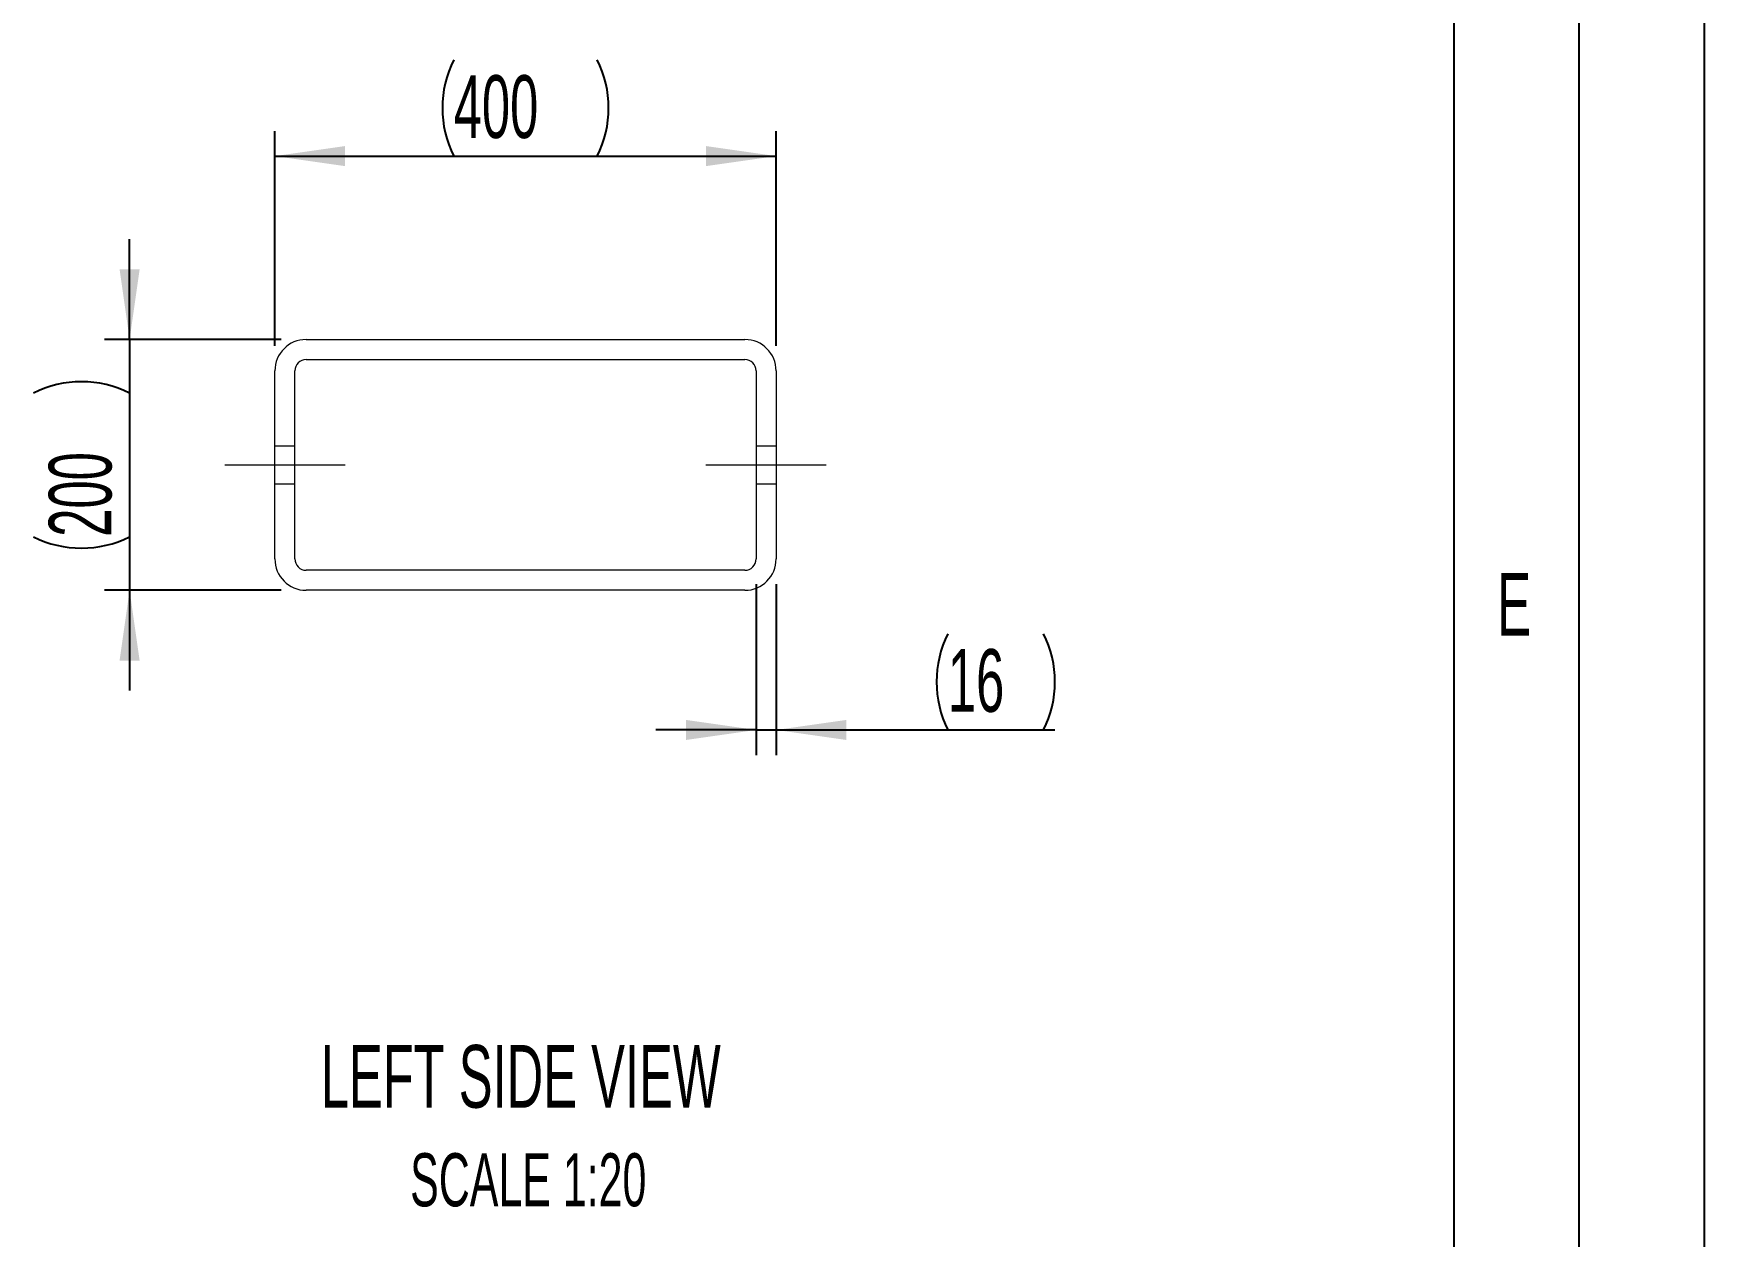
# Paper-space layout 'Sheet4' of a CAD drawing. Header units: millimetres. Extents: x 0 to 420, y 0 to 300.
# Drawn here: x 353.3 to 420, y 49.5 to 97.4 of the extents above; entities that cross this region are included whole.
import ezdxf

# ---------------------------------------------------------------- set-up
doc = ezdxf.new("R2010")
doc.units = ezdxf.units.MM
doc.linetypes.add('CENTERX2', pattern=[20.32, 12.7, -2.54, 2.54, -2.54])
doc.linetypes.add('HIDDEN', pattern=[1.905, 1.27, -0.635])
doc.layers.add('BORDER', color=7, linetype='Continuous')
doc.layers.add('DIMS', color=7, linetype='Continuous')
doc.styles.add('SLDTEXTSTYLE0', font='TXT', dxfattribs={"width": 0.605})
doc.dimstyles.new('SLDDIMSTYLE6', dxfattribs={"dimtxt": 2.5, "dimasz": 2.8, "dimexe": 0, "dimexo": 0.0625, "dimtad": 1, "dimdec": 0, "dimlfac": 20, "dimrnd": 1e-09, "dimzin": 12, "dimdsep": 46, "dimtxsty": 'SLDTEXTSTYLE0', "dimsah": 1, "dimcen": 0.09, "dimadec": 0, "dimazin": 3, "dimtfac": 1, "dimtdec": 0, "dimtofl": 0, "dimtmove": 0, "dimatfit": 3, "dimfxl": 1, "dimfrac": 2, "dimtolj": 1, "dimtzin": 12, "dimarcsym": 0})
doc.dimstyles.new('SLDDIMSTYLE7', dxfattribs={"dimtxt": 2.5, "dimasz": 2.8, "dimexe": 0, "dimexo": 0.0625, "dimtad": 1, "dimdec": 0, "dimlfac": 20, "dimrnd": 1e-09, "dimzin": 12, "dimdsep": 46, "dimtxsty": 'SLDTEXTSTYLE0', "dimsah": 1, "dimcen": 0.09, "dimadec": 0, "dimazin": 3, "dimtfac": 1, "dimtdec": 0, "dimtmove": 0, "dimatfit": 0, "dimfxl": 1, "dimfrac": 2, "dimtolj": 1, "dimtzin": 12, "dimarcsym": 0})

# ---------------------------------------------------------------- blocks, each defined once
blk = doc.blocks.new('_D_113')
at = {"layer": 'DIMS', "transparency": 16777216}
for p, q in [((357.165, 85.242), (357.165, 89.242)), ((363.21, 85.242), (356.165, 85.242)), ((357.165, 85.242), (357.165, 75.242)), ((363.21, 75.242), (356.165, 75.242)), ((357.165, 75.242), (357.165, 71.242))]:
    blk.add_line(p, q, dxfattribs=at)
for centre, start, end in [((355.246, 79.269), 63.43495, 116.56505), ((355.246, 81.214), 243.43495, 296.56505)]:
    blk.add_arc(centre, 4.29, start, end, dxfattribs=at)
for points in [[(357.165, 85.242), (357.565, 88.042), (356.765, 88.042)], [(357.165, 75.242), (356.765, 72.442), (357.565, 72.442)]]:
    blk.add_solid(points, dxfattribs=at)
at = {"layer": 'DIMS', "transparency": 16777216, "insert": (353.942, 77.377), "char_height": 2.5, "attachment_point": 1, "rotation": 90, "style": 'SLDTEXTSTYLE0'}
blk.add_mtext('200', dxfattribs=at)
blk = doc.blocks.new('_D_114')
at = {"layer": 'DIMS', "transparency": 16777216}
for p, q in [((362.96, 84.992), (362.96, 93.556)), ((382.96, 84.992), (382.96, 93.556)), ((362.96, 92.556), (382.96, 92.556))]:
    blk.add_line(p, q, dxfattribs=at)
for centre, start, end in [((373.932, 94.474), 153.43495, 206.56505), ((371.987, 94.474), 333.43495, 26.56505)]:
    blk.add_arc(centre, 4.29, start, end, dxfattribs=at)
for points in [[(362.96, 92.556), (365.76, 92.156), (365.76, 92.956)], [(382.96, 92.556), (380.16, 92.956), (380.16, 92.156)]]:
    blk.add_solid(points, dxfattribs=at)
at = {"layer": 'DIMS', "transparency": 16777216, "insert": (370.095, 95.778), "char_height": 2.5, "attachment_point": 1, "style": 'SLDTEXTSTYLE0'}
blk.add_mtext('400', dxfattribs=at)
blk = doc.blocks.new('_D_115')
at = {"layer": 'DIMS', "transparency": 16777216}
for p, q in [((382.16, 75.492), (382.16, 68.674)), ((382.96, 75.492), (382.96, 68.674)), ((382.16, 69.674), (378.16, 69.674)), ((382.16, 69.674), (382.96, 69.674)), ((382.96, 69.674), (394.083, 69.674))]:
    blk.add_line(p, q, dxfattribs=at)
for centre, start, end in [((393.648, 71.593), 153.43495, 206.56505), ((389.794, 71.593), 333.43495, 26.56505)]:
    blk.add_arc(centre, 4.29, start, end, dxfattribs=at)
for points in [[(382.16, 69.674), (379.36, 70.074), (379.36, 69.274)], [(382.96, 69.674), (385.76, 69.274), (385.76, 70.074)]]:
    blk.add_solid(points, dxfattribs=at)
at = {"layer": 'DIMS', "transparency": 16777216, "insert": (389.811, 72.897), "char_height": 2.5, "attachment_point": 1, "style": 'SLDTEXTSTYLE0'}
blk.add_mtext('16', dxfattribs=at)

psp = doc.layouts.new('Sheet4')

# ---------------------------------------------------------------- linework, layer by layer
at = {"color": 7, "linetype": 'Continuous', "lineweight": 18}
for p, q in [((364.2096725, 85.2416114), (381.7096725, 85.2416114)), ((364.2096725, 84.4416114), (381.7096725, 84.4416114)), ((362.9596725, 76.4916114), (362.9596725, 83.9916114)), ((363.7596725, 76.4916114), (363.7596725, 83.9916114)), ((382.1596725, 83.9916114), (382.1596725, 76.4916114)), ((382.9596725, 83.9916114), (382.9596725, 76.4916114)), ((381.7096725, 76.0416114), (364.2096725, 76.0416114)), ((381.7096725, 75.2416114), (364.2096725, 75.2416114))]:
    psp.add_line(p, q, dxfattribs=at)
at = {"color": 7, "linetype": 'HIDDEN', "lineweight": 18}
for p, q in [((363.7596725, 80.9916114), (362.9596725, 80.9916114)), ((382.9596725, 80.9916114), (382.1596725, 80.9916114)), ((362.9596725, 79.4916114), (363.7596725, 79.4916114)), ((382.1596725, 79.4916114), (382.9596725, 79.4916114))]:
    psp.add_line(p, q, dxfattribs=at)
at = {"color": 7, "linetype": 'Continuous', "lineweight": 18}
for centre, radius, start, end in [((364.2096725, 83.9916114), 1.25, 90, 180), ((381.7096725, 83.9916114), 1.25, 0, 90), ((364.2096725, 83.9916114), 0.45, 90, 180), ((381.7096725, 83.9916114), 0.45, 360, 89.999999999), ((364.2096725, 76.4916114), 1.25, 180, 270), ((364.2096725, 76.4916114), 0.45, 180, 270.000000001), ((381.7096725, 76.4916114), 1.25, 270, 360), ((381.7096725, 76.4916114), 0.45, 270.000000001, 0)]:
    psp.add_arc(centre, radius, start, end, dxfattribs=at)
at = {"layer": 'BORDER'}
for p, q in [((420, 0), (420, 297)), ((415, 5), (415, 292))]:
    psp.add_line(p, q, dxfattribs=at)
at = {"layer": 'BORDER', "lineweight": 25}
psp.add_line((410, 287), (410, 10), dxfattribs=at)
at = {"layer": 'DIMS', "linetype": 'CENTERX2', "lineweight": 18, "ltscale": 10}
for p, q in [((360.9596725, 80.2416114), (365.7596725, 80.2416114)), ((380.1596725, 80.2416114), (384.9596725, 80.2416114))]:
    psp.add_line(p, q, dxfattribs=at)

# ---------------------------------------------------------------- texts
at = {"layer": 'BORDER', "insert": (411.7288645, 75.9345648), "char_height": 2.5, "attachment_point": 1, "style": 'SLDTEXTSTYLE0'}
psp.add_mtext('E', dxfattribs=at)
at = {"layer": 'DIMS', "attachment_point": 2, "style": 'SLDTEXTSTYLE0'}
for s, insert, char_height in [('LEFT SIDE VIEW', (372.7687017, 57.1132973), 2.5), ('SCALE 1:20', (373.0699152, 52.7969325), 2.11666667)]:
    psp.add_mtext(s, dxfattribs=dict(at, insert=insert, char_height=char_height))

# ---------------------------------------------------------------- dimensions: what is measured, and where the dimension line sits
at = {"layer": 'DIMS'}
for base, p1, p2, dimstyle, picture, middle in [((382.9596725, 92.5556537), (362.9596725, 83.9916114), (382.9596725, 83.9916114), 'SLDDIMSTYLE6', '_D_114', (372.9596725, 92.5556537)), ((382.9596725, 69.674434), (382.1596725, 76.4916114), (382.9596725, 76.4916114), 'SLDDIMSTYLE7', '_D_115', (391.720899, 69.674434))]:
    dim = psp.add_linear_dim(base=base, p1=p1, p2=p2, text='(<>)', dimstyle=dimstyle, dxfattribs=at)
    dim.commit()
    dim.dimension.update_dxf_attribs({"geometry": picture, "text_midpoint": middle, "dimtype": 160})
dim = psp.add_linear_dim(base=(357.1645577, 75.2416114), p1=(364.2096725, 85.2416114), p2=(364.2096725, 75.2416114), angle=90, text='(<>)', dimstyle='SLDDIMSTYLE7', dxfattribs=at)
dim.commit()
dim.dimension.update_dxf_attribs({"geometry": '_D_113', "text_midpoint": (357.1645577, 80.2416114), "dimtype": 160})

doc.saveas('drawing.dxf')
